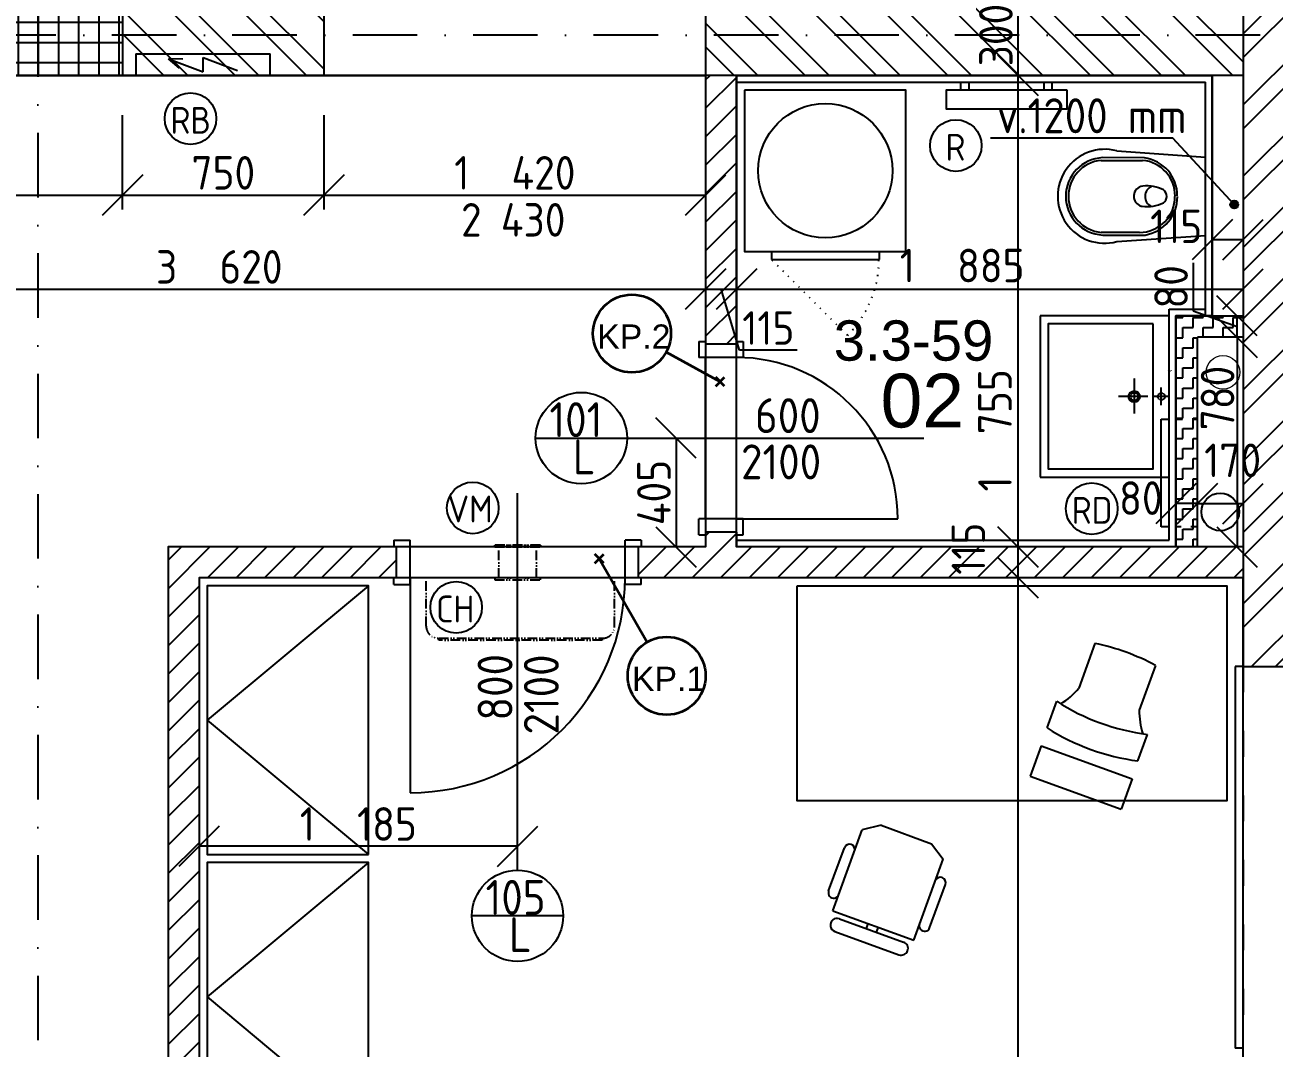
# Model space of a CAD drawing. Extents: x 4511820 to 5180432, y -1526536 to -944957.
# Drawn here: x 5104700 to 5109347, y -1127384 to -1123577 of the extents above; entities that cross this region are included whole.
import ezdxf

# ---------------------------------------------------------------- set-up
doc = ezdxf.new("R2010")
doc.units = 0
doc.header["$MEASUREMENT"] = 0
for name, pattern in [('ACAD_ISO03W100', [30, 12, -18]), ('ACAD_ISO07W100', [3.5, 0.5, -3]), ('ACAD_ISO12W100', [22, 12, -3, 0.5, -3, 0.5, -3]), ('BODKOCIARKOVANA_3', [5.6, 3, -1.3, 0, -1.3]), ('DASHED', [0.75, 0.5, -0.25])]:
    doc.linetypes.add(name, pattern=pattern)
doc.layers.get('0').update_dxf_attribs({"linetype": 'CONTINUOUS'})
doc.layers.get('Defpoints').update_dxf_attribs({"color": 61, "linetype": 'CONTINUOUS'})
for name, color, linetype in [('DVERE', 45, 'CONTINUOUS'), ('KÓTY', 4, 'CONTINUOUS'), ('MÚRY', 1, 'CONTINUOUS'), ('osi', 253, 'CONTINUOUS'), ('Plochy', 41, 'CONTINUOUS'), ('POPIS', 7, 'CONTINUOUS'), ('TENKÁ', 7, 'CONTINUOUS'), ('tzb', 153, 'CONTINUOUS'), ('Z-Kúrenie', 101, 'CONTINUOUS'), ('ZARIADENIE', 47, 'CONTINUOUS'), ('ZARIADENIE1', 145, 'CONTINUOUS'), ('ZARIADOVACIE', 144, 'CONTINUOUS'), ('ZZ-chladenie', 133, 'CONTINUOUS'), ('ZZ-elektro', 221, 'CONTINUOUS'), ('zz-vetr', 52, 'CONTINUOUS'), ('ŠRAFY', 82, 'CONTINUOUS')]:
    doc.layers.add(name, color=color, linetype=linetype)
doc.layers.add('preklady', color=74, linetype='CONTINUOUS', lineweight=35)
doc.layers.add('zz-kanal-splaskova', color=37, linetype='CONTINUOUS', lineweight=18)
doc.styles.add('ARIAL', font='arial.ttf')
doc.styles.add('STYLE1', font='isocp.shx')
doc.dimstyles.new('STANDARD-50', dxfattribs={"dimtxt": 125, "dimasz": 150, "dimexe": 10, "dimexo": 200, "dimgap": 20, "dimtad": 1, "dimdsep": 46, "dimlunit": 6, "dimtxsty": 'STYLE1', "dimblk1": 'OBLIQUE', "dimblk2": 'OBLIQUE', "dimsah": 1, "dimcen": 2.5, "dimse1": 1, "dimse2": 1, "dimadec": 0, "dimazin": 0, "dimtfac": 1, "dimtmove": 1, "dimatfit": 3, "dimldrblk": 'OBLIQUE', "dimfxl": 1, "dimtolj": 1, "dimtzin": 0, "dimarcsym": 0})
pattern_1 = [(45, (515270.5, 303822), (-53.0330086, 53.0330086), [])]
pattern_2 = [(135, (515810.9, 44482.1), (-132.5825215, -132.5825215), []), (135, (515810.9, 44570.48), (-132.5825215, -132.5825215), [])]

# ---------------------------------------------------------------- blocks, each defined once
blk = doc.blocks.new('pračka')
at = {"layer": 'ZARIADENIE1', "color": 8, "linetype": 'ACAD_ISO07W100', "ltscale": 8}
blk.add_line((4536136.9, -1117296.3), (4536419.7, -1117579.2), dxfattribs=at)
at = {"layer": 'ZARIADENIE1', "color": 8}
for p, q in [((4536419.7, -1117579.2), (4536019.7, -1117579.2)), ((4536019.7, -1117609.2), (4536019.7, -1117579.2)), ((4536419.7, -1117609.2), (4536419.7, -1117579.2))]:
    blk.add_line(p, q, dxfattribs=at)
blk.add_lwpolyline([(4536519.7, -1118209.2), (4536519.7, -1117609.2), (4535919.7, -1117609.2), (4535919.7, -1118209.2)], close=True, dxfattribs=at)
blk.add_circle((4536219.7, -1117909.2), 250, dxfattribs=at)
at = {"layer": 'ZARIADENIE1', "color": 8, "linetype": 'ACAD_ISO07W100', "ltscale": 8}
blk.add_arc((4536419.7, -1117579.2), 400, 135, 180, dxfattribs=at)
blk = doc.blocks.new('_OBLIQUE')
at = {"color": 0, "linetype": 'ByBlock'}
blk.add_line((-0.5, -0.5), (0.5, 0.5), dxfattribs=at)
blk = doc.blocks.new('*D12681')
at = {"layer": 'Defpoints', "color": 0}
for p in [(5111986, -1123844.2), (5112270.5, -1123844.2), (5109260.5, -1136554.2)]:
    blk.add_point(p, dxfattribs=at)
at = {"layer": 'KÓTY', "color": 0, "lineweight": -2}
blk.add_line((5111986, -1136554.2), (5111986, -1123844.2), dxfattribs=at)
at = {"layer": 'KÓTY', "color": 0, "linetype": 'ByBlock', "lineweight": -2, "xscale": 150, "yscale": 150, "zscale": 150}
for p, rotation in [((5111986, -1123844.2), 90), ((5111986, -1136554.2), 270)]:
    blk.add_blockref('_OBLIQUE', p, dxfattribs=dict(at, rotation=rotation))
at = {"layer": 'KÓTY', "color": 0, "insert": (5111903.5, -1130199.2), "char_height": 125, "attachment_point": 5, "rotation": 90, "style": 'STYLE1'}
blk.add_mtext('\\A1;12ﾠ710', dxfattribs=at)
blk = doc.blocks.new('SKRINA')
at = {"layer": 'ZARIADENIE'}
for p, q in [((4449069, -1324645.2), (4448469, -1324145.2)), ((4448469, -1325145.2), (4449069, -1324645.2))]:
    blk.add_line(p, q, dxfattribs=at)
blk.add_lwpolyline([(4448469, -1324145.2), (4448469, -1325145.2), (4449069, -1325145.2), (4449069, -1324145.2)], close=True, dxfattribs=at)
blk = doc.blocks.new('*D17543')
at = {"layer": 'Defpoints', "color": 0}
for p in [(5108395, -1125634.2), (5108395, -1125634.2), (5108395, -1129884.2)]:
    blk.add_point(p, dxfattribs=at)
at = {"layer": 'KÓTY', "color": 0, "lineweight": -2}
blk.add_line((5108395, -1129884.2), (5108395, -1125634.2), dxfattribs=at)
at = {"layer": 'KÓTY', "color": 0, "linetype": 'ByBlock', "lineweight": -2, "xscale": 150, "yscale": 150, "zscale": 150}
for p, rotation in [((5108395, -1125634.2), 90), ((5108395, -1129884.2), 270)]:
    blk.add_blockref('_OBLIQUE', p, dxfattribs=dict(at, rotation=rotation))
at = {"layer": 'KÓTY', "color": 0, "insert": (5108312.5, -1127759.2), "char_height": 125, "attachment_point": 5, "rotation": 90, "style": 'STYLE1'}
blk.add_mtext('\\A1;4ﾠ250', dxfattribs=at)
blk = doc.blocks.new('*D17544')
at = {"layer": 'Defpoints', "color": 0}
for p in [(5108395, -1125519.2), (5108395, -1125519.2), (5108395, -1125634.2)]:
    blk.add_point(p, dxfattribs=at)
at = {"layer": 'KÓTY', "color": 0, "lineweight": -2}
blk.add_line((5108395, -1125634.2), (5108395, -1125519.2), dxfattribs=at)
at = {"layer": 'KÓTY', "color": 0, "linetype": 'ByBlock', "lineweight": -2, "xscale": 150, "yscale": 150, "zscale": 150}
for p, rotation in [((5108395, -1125519.2), 90), ((5108395, -1125634.2), 270)]:
    blk.add_blockref('_OBLIQUE', p, dxfattribs=dict(at, rotation=rotation))
at = {"layer": 'KÓTY', "color": 0, "insert": (5108210, -1125525.9), "char_height": 125, "attachment_point": 5, "rotation": 90, "style": 'STYLE1'}
blk.add_mtext('\\A1;115', dxfattribs=at)
blk = doc.blocks.new('*D17545')
at = {"layer": 'Defpoints', "color": 0}
for p in [(5108395, -1123764.2), (5108395, -1123764.2), (5108395, -1125519.2)]:
    blk.add_point(p, dxfattribs=at)
at = {"layer": 'KÓTY', "color": 0, "lineweight": -2}
blk.add_line((5108395, -1125519.2), (5108395, -1123764.2), dxfattribs=at)
at = {"layer": 'KÓTY', "color": 0, "linetype": 'ByBlock', "lineweight": -2, "xscale": 150, "yscale": 150, "zscale": 150}
for p, rotation in [((5108395, -1123764.2), 90), ((5108395, -1125519.2), 270)]:
    blk.add_blockref('_OBLIQUE', p, dxfattribs=dict(at, rotation=rotation))
at = {"layer": 'KÓTY', "color": 0, "insert": (5108309, -1125085.5), "char_height": 125, "attachment_point": 5, "rotation": 90, "style": 'STYLE1'}
blk.add_mtext('\\A1;1ﾠ755', dxfattribs=at)
blk = doc.blocks.new('*D17546')
at = {"layer": 'Defpoints', "color": 0}
for p in [(5108395, -1123464.2), (5108395, -1123464.2), (5108395, -1123764.2)]:
    blk.add_point(p, dxfattribs=at)
at = {"layer": 'KÓTY', "color": 0, "lineweight": -2}
blk.add_line((5108395, -1123764.2), (5108395, -1123464.2), dxfattribs=at)
at = {"layer": 'KÓTY', "color": 0, "linetype": 'ByBlock', "lineweight": -2, "xscale": 150, "yscale": 150, "zscale": 150}
for p, rotation in [((5108395, -1123464.2), 90), ((5108395, -1123764.2), 270)]:
    blk.add_blockref('_OBLIQUE', p, dxfattribs=dict(at, rotation=rotation))
at = {"layer": 'KÓTY', "color": 0, "insert": (5108312.5, -1123614.2), "char_height": 125, "attachment_point": 5, "rotation": 90, "style": 'STYLE1'}
blk.add_mtext('\\A1;300', dxfattribs=at)
blk = doc.blocks.new('*D17594')
at = {"layer": 'Defpoints', "color": 0}
for p in [(5105347.5, -1126633), (5105347.5, -1126722.2), (5106532.5, -1126722.2)]:
    blk.add_point(p, dxfattribs=at)
at = {"layer": 'KÓTY', "color": 0, "lineweight": -2}
blk.add_line((5106532.5, -1126633), (5105347.5, -1126633), dxfattribs=at)
at = {"layer": 'KÓTY', "color": 0, "linetype": 'ByBlock', "lineweight": -2, "xscale": 150, "yscale": 150, "zscale": 150, "rotation": 180}
blk.add_blockref('_OBLIQUE', (5105347.5, -1126633), dxfattribs=at)
at = {"layer": 'KÓTY', "color": 0, "linetype": 'ByBlock', "lineweight": -2, "xscale": 150, "yscale": 150, "zscale": 150}
blk.add_blockref('_OBLIQUE', (5106532.5, -1126633), dxfattribs=at)
at = {"layer": 'KÓTY', "color": 0, "insert": (5105940, -1126550.5), "char_height": 125, "attachment_point": 5, "style": 'STYLE1'}
blk.add_mtext('\\A1;1ﾠ185', dxfattribs=at)
blk = doc.blocks.new('*D17617')
at = {"layer": 'Defpoints', "color": 0}
for p in [(5103612.5, -1123764.2), (5105062.5, -1123764.2), (5105062.5, -1124209.5)]:
    blk.add_point(p, dxfattribs=at)
at = {"layer": 'KÓTY', "color": 0, "lineweight": -2}
blk.add_line((5103612.5, -1124209.5), (5105062.5, -1124209.5), dxfattribs=at)
at = {"layer": 'KÓTY', "color": 0, "linetype": 'ByBlock', "lineweight": -2, "xscale": 150, "yscale": 150, "zscale": 150, "rotation": 180}
blk.add_blockref('_OBLIQUE', (5103612.5, -1124209.5), dxfattribs=at)
at = {"layer": 'KÓTY', "color": 0, "linetype": 'ByBlock', "lineweight": -2, "xscale": 150, "yscale": 150, "zscale": 150}
blk.add_blockref('_OBLIQUE', (5105062.5, -1124209.5), dxfattribs=at)
at = {"layer": 'KÓTY', "color": 0, "insert": (5104337.5, -1124127), "char_height": 125, "attachment_point": 5, "style": 'STYLE1'}
blk.add_mtext('\\A1;1ﾠ450', dxfattribs=at)
blk = doc.blocks.new('*D17618')
at = {"layer": 'Defpoints', "color": 0}
for p in [(5105062.5, -1123764.2), (5105812.5, -1123764.2), (5105812.5, -1124209.5)]:
    blk.add_point(p, dxfattribs=at)
at = {"layer": 'KÓTY', "color": 0, "lineweight": -2}
blk.add_line((5105062.5, -1124209.5), (5105812.5, -1124209.5), dxfattribs=at)
at = {"layer": 'KÓTY', "color": 0, "linetype": 'ByBlock', "lineweight": -2, "xscale": 150, "yscale": 150, "zscale": 150, "rotation": 180}
blk.add_blockref('_OBLIQUE', (5105062.5, -1124209.5), dxfattribs=at)
at = {"layer": 'KÓTY', "color": 0, "linetype": 'ByBlock', "lineweight": -2, "xscale": 150, "yscale": 150, "zscale": 150}
blk.add_blockref('_OBLIQUE', (5105812.5, -1124209.5), dxfattribs=at)
at = {"layer": 'KÓTY', "color": 0, "insert": (5105437.5, -1124127), "char_height": 125, "attachment_point": 5, "style": 'STYLE1'}
blk.add_mtext('\\A1;750', dxfattribs=at)
blk = doc.blocks.new('*D17619')
at = {"layer": 'Defpoints', "color": 0}
for p in [(5105812.5, -1123764.2), (5107232.5, -1123764.2), (5107232.5, -1124209.5)]:
    blk.add_point(p, dxfattribs=at)
at = {"layer": 'KÓTY', "color": 0, "lineweight": -2}
blk.add_line((5105812.5, -1124209.5), (5107232.5, -1124209.5), dxfattribs=at)
at = {"layer": 'KÓTY', "color": 0, "linetype": 'ByBlock', "lineweight": -2, "xscale": 150, "yscale": 150, "zscale": 150, "rotation": 180}
blk.add_blockref('_OBLIQUE', (5105812.5, -1124209.5), dxfattribs=at)
at = {"layer": 'KÓTY', "color": 0, "linetype": 'ByBlock', "lineweight": -2, "xscale": 150, "yscale": 150, "zscale": 150}
blk.add_blockref('_OBLIQUE', (5107232.5, -1124209.5), dxfattribs=at)
at = {"layer": 'KÓTY', "color": 0, "insert": (5106522.5, -1124127), "char_height": 125, "attachment_point": 5, "style": 'STYLE1'}
blk.add_mtext('\\A1;1ﾠ420', dxfattribs=at)
blk = doc.blocks.new('*D17620')
at = {"layer": 'Defpoints', "color": 0}
for p in [(5107232.5, -1124114.2), (5107347.5, -1124114.2), (5107347.5, -1124559.5)]:
    blk.add_point(p, dxfattribs=at)
at = {"layer": 'KÓTY', "color": 0, "lineweight": -2}
for p, q in [((5107232.5, -1124559.5), (5107347.5, -1124559.5)), ((5107358.3, -1124787), (5107290, -1124559.5)), ((5107573.3, -1124787), (5107358.3, -1124787))]:
    blk.add_line(p, q, dxfattribs=at)
at = {"layer": 'KÓTY', "color": 0, "linetype": 'ByBlock', "lineweight": -2, "xscale": 150, "yscale": 150, "zscale": 150, "rotation": 180}
blk.add_blockref('_OBLIQUE', (5107232.5, -1124559.5), dxfattribs=at)
at = {"layer": 'KÓTY', "color": 0, "linetype": 'ByBlock', "lineweight": -2, "xscale": 150, "yscale": 150, "zscale": 150}
blk.add_blockref('_OBLIQUE', (5107347.5, -1124559.5), dxfattribs=at)
at = {"layer": 'KÓTY', "color": 0, "insert": (5107465.8, -1124704.5), "char_height": 125, "attachment_point": 5, "style": 'STYLE1'}
blk.add_mtext('\\A1;115', dxfattribs=at)
blk = doc.blocks.new('*D17621')
at = {"layer": 'Defpoints', "color": 0}
for p in [(5107347.5, -1124114.2), (5109232.5, -1124114.2), (5109232.5, -1124559.5)]:
    blk.add_point(p, dxfattribs=at)
at = {"layer": 'KÓTY', "color": 0, "lineweight": -2}
blk.add_line((5107347.5, -1124559.5), (5109232.5, -1124559.5), dxfattribs=at)
at = {"layer": 'KÓTY', "color": 0, "linetype": 'ByBlock', "lineweight": -2, "xscale": 150, "yscale": 150, "zscale": 150, "rotation": 180}
blk.add_blockref('_OBLIQUE', (5107347.5, -1124559.5), dxfattribs=at)
at = {"layer": 'KÓTY', "color": 0, "linetype": 'ByBlock', "lineweight": -2, "xscale": 150, "yscale": 150, "zscale": 150}
blk.add_blockref('_OBLIQUE', (5109232.5, -1124559.5), dxfattribs=at)
at = {"layer": 'KÓTY', "color": 0, "insert": (5108187, -1124472), "char_height": 125, "attachment_point": 5, "style": 'STYLE1'}
blk.add_mtext('\\A1;1ﾠ885', dxfattribs=at)
blk = doc.blocks.new('*D17622')
at = {"layer": 'Defpoints', "color": 0}
for p in [(5109117.5, -1124178.2), (5109232.5, -1124178.2), (5109117.5, -1124376)]:
    blk.add_point(p, dxfattribs=at)
at = {"layer": 'KÓTY', "color": 0, "lineweight": -2}
blk.add_line((5109232.5, -1124376), (5109117.5, -1124376), dxfattribs=at)
at = {"layer": 'KÓTY', "color": 0, "linetype": 'ByBlock', "lineweight": -2, "xscale": 150, "yscale": 150, "zscale": 150, "rotation": 180}
blk.add_blockref('_OBLIQUE', (5109117.5, -1124376), dxfattribs=at)
at = {"layer": 'KÓTY', "color": 0, "linetype": 'ByBlock', "lineweight": -2, "xscale": 150, "yscale": 150, "zscale": 150}
blk.add_blockref('_OBLIQUE', (5109232.5, -1124376), dxfattribs=at)
at = {"layer": 'KÓTY', "color": 0, "insert": (5108983.5, -1124326), "char_height": 125, "attachment_point": 5, "style": 'STYLE1'}
blk.add_mtext('\\A1;115', dxfattribs=at)
blk = doc.blocks.new('*D17623')
at = {"layer": 'Defpoints', "color": 0}
for p in [(5103612.5, -1123764.2), (5107232.5, -1123764.2), (5107232.5, -1124559.5)]:
    blk.add_point(p, dxfattribs=at)
at = {"layer": 'KÓTY', "color": 0, "lineweight": -2}
blk.add_line((5103612.5, -1124559.5), (5107232.5, -1124559.5), dxfattribs=at)
at = {"layer": 'KÓTY', "color": 0, "linetype": 'ByBlock', "lineweight": -2, "xscale": 150, "yscale": 150, "zscale": 150, "rotation": 180}
blk.add_blockref('_OBLIQUE', (5103612.5, -1124559.5), dxfattribs=at)
at = {"layer": 'KÓTY', "color": 0, "linetype": 'ByBlock', "lineweight": -2, "xscale": 150, "yscale": 150, "zscale": 150}
blk.add_blockref('_OBLIQUE', (5107232.5, -1124559.5), dxfattribs=at)
at = {"layer": 'KÓTY', "color": 0, "insert": (5105422.5, -1124477), "char_height": 125, "attachment_point": 5, "style": 'STYLE1'}
blk.add_mtext('\\A1;3ﾠ620', dxfattribs=at)
blk = doc.blocks.new('*D17628')
at = {"layer": 'Defpoints', "color": 0}
for p in [(5107232.5, -1125114.2), (5107107.5, -1125519.2), (5107122.5, -1125519.2)]:
    blk.add_point(p, dxfattribs=at)
at = {"layer": 'KÓTY', "color": 0, "lineweight": -2}
blk.add_line((5107122.5, -1125114.2), (5107122.5, -1125519.2), dxfattribs=at)
at = {"layer": 'KÓTY', "color": 0, "linetype": 'ByBlock', "lineweight": -2, "xscale": 150, "yscale": 150, "zscale": 150}
for p, rotation in [((5107122.5, -1125114.2), 90), ((5107122.5, -1125519.2), 270)]:
    blk.add_blockref('_OBLIQUE', p, dxfattribs=dict(at, rotation=rotation))
at = {"layer": 'KÓTY', "color": 0, "insert": (5107040, -1125316.7), "char_height": 125, "attachment_point": 5, "rotation": 90, "style": 'STYLE1'}
blk.add_mtext('\\A1;405', dxfattribs=at)
blk = doc.blocks.new('*D17631')
at = {"layer": 'Defpoints', "color": 0}
for p in [(5109062.5, -1124739.2), (5109232.5, -1124739.2), (5109232.5, -1125358)]:
    blk.add_point(p, dxfattribs=at)
at = {"layer": 'KÓTY', "color": 0, "lineweight": -2}
blk.add_line((5109062.5, -1125358), (5109232.5, -1125358), dxfattribs=at)
at = {"layer": 'KÓTY', "color": 0, "linetype": 'ByBlock', "lineweight": -2, "xscale": 150, "yscale": 150, "zscale": 150, "rotation": 180}
blk.add_blockref('_OBLIQUE', (5109062.5, -1125358), dxfattribs=at)
at = {"layer": 'KÓTY', "color": 0, "linetype": 'ByBlock', "lineweight": -2, "xscale": 150, "yscale": 150, "zscale": 150}
blk.add_blockref('_OBLIQUE', (5109232.5, -1125358), dxfattribs=at)
at = {"layer": 'KÓTY', "color": 0, "insert": (5109193.5, -1125197), "char_height": 125, "attachment_point": 5, "style": 'STYLE1'}
blk.add_mtext('\\A1;170', dxfattribs=at)
blk = doc.blocks.new('*D17632')
at = {"layer": 'Defpoints', "color": 0}
for p in [(5108982.5, -1125358), (5108982.5, -1125358), (5109062.5, -1125358)]:
    blk.add_point(p, dxfattribs=at)
at = {"layer": 'KÓTY', "color": 0, "lineweight": -2}
blk.add_line((5109062.5, -1125358), (5108982.5, -1125358), dxfattribs=at)
at = {"layer": 'KÓTY', "color": 0, "linetype": 'ByBlock', "lineweight": -2, "xscale": 150, "yscale": 150, "zscale": 150, "rotation": 180}
blk.add_blockref('_OBLIQUE', (5108982.5, -1125358), dxfattribs=at)
at = {"layer": 'KÓTY', "color": 0, "linetype": 'ByBlock', "lineweight": -2, "xscale": 150, "yscale": 150, "zscale": 150}
blk.add_blockref('_OBLIQUE', (5109062.5, -1125358), dxfattribs=at)
at = {"layer": 'KÓTY', "color": 0, "insert": (5108852, -1125337.5), "char_height": 125, "attachment_point": 5, "style": 'STYLE1'}
blk.add_mtext('\\A1;80', dxfattribs=at)
blk = doc.blocks.new('*D17633')
at = {"layer": 'Defpoints', "color": 0}
for p in [(5109062.5, -1124739.2), (5109062.5, -1125519.2), (5109210, -1125519.2)]:
    blk.add_point(p, dxfattribs=at)
at = {"layer": 'KÓTY', "color": 0, "lineweight": -2}
blk.add_line((5109210, -1124739.2), (5109210, -1125519.2), dxfattribs=at)
at = {"layer": 'KÓTY', "color": 0, "linetype": 'ByBlock', "lineweight": -2, "xscale": 150, "yscale": 150, "zscale": 150}
for p, rotation in [((5109210, -1124739.2), 90), ((5109210, -1125519.2), 270)]:
    blk.add_blockref('_OBLIQUE', p, dxfattribs=dict(at, rotation=rotation))
at = {"layer": 'KÓTY', "color": 0, "insert": (5109137.5, -1124965), "char_height": 125, "attachment_point": 5, "rotation": 90, "style": 'STYLE1'}
blk.add_mtext('\\A1;780', dxfattribs=at)
blk = doc.blocks.new('*D17634')
at = {"layer": 'Defpoints', "color": 0}
for p in [(5109210, -1124659.2), (5109210, -1124659.2), (5109210, -1124739.2)]:
    blk.add_point(p, dxfattribs=at)
at = {"layer": 'KÓTY', "color": 0, "lineweight": -2}
for p, q in [((5109047, -1124462.4), (5109047, -1124640)), ((5109047, -1124640), (5109210, -1124699.2)), ((5109210, -1124739.2), (5109210, -1124659.2))]:
    blk.add_line(p, q, dxfattribs=at)
at = {"layer": 'KÓTY', "color": 0, "linetype": 'ByBlock', "lineweight": -2, "xscale": 150, "yscale": 150, "zscale": 150}
for p, rotation in [((5109210, -1124659.2), 90), ((5109210, -1124739.2), 270)]:
    blk.add_blockref('_OBLIQUE', p, dxfattribs=dict(at, rotation=rotation))
at = {"layer": 'KÓTY', "color": 0, "insert": (5108964.5, -1124551.2), "char_height": 125, "attachment_point": 5, "rotation": 90, "style": 'STYLE1'}
blk.add_mtext('\\A1;80', dxfattribs=at)
blk = doc.blocks.new('chlad2')
at = {"layer": 'ZZ-chladenie', "linetype": 'ACAD_ISO12W100', "ltscale": 3}
for p, q in [((5102412.5, -1105747.3), (5102592.5, -1105747.3)), ((5102412.5, -1106448.4), (5102592.5, -1106448.4))]:
    blk.add_line(p, q, dxfattribs=at)
blk.add_lwpolyline([(5102367.5, -1106402), (5102360.8, -1106402), (5102360.8, -1105794.8), (5102367.5, -1105794.8)], close=True, dxfattribs=at)
for centre, start, end in [((5102412.5, -1105792.3), 90, 180), ((5102412.5, -1106403.4), 180, 270)]:
    blk.add_arc(centre, 45, start, end, dxfattribs=at)

msp = doc.modelspace()

# ---------------------------------------------------------------- hatches: boundary and pattern name
at = {"layer": 'KÓTY'}
h = msp.add_hatch(color=256, dxfattribs=at)
h.dxf.hatch_style = 1
h.paths.add_polyline_path([(5109214.5, -1124245.191, 0.65381715), (5109189.326, -1124234.169, 1.52947961)])
at = {"layer": 'ŠRAFY', "ltscale": 0.25}
h = msp.add_hatch(dxfattribs=at)
h.set_pattern_fill('ANSI37', color=256, scale=600, angle=45)
h.set_pattern_definition([(90, (-3375574.78, 712808.59), (-75, 1e-14), []), (180, (-3375574.78, 712808.59), (-1e-14, -75), [])])
h.paths.add_polyline_path([(5103372.5, -1123464.191), (5103272.5, -1123464.191), (5103022.5, -1123464.191), (5102712.5, -1123464.191), (5102687.5, -1123464.191), (5102687.5, -1123764.191), (5102847.5, -1123764.191), (5102877.5, -1123764.191), (5103447.5, -1123764.191), (5103562.5, -1123764.191), (5103612.5, -1123764.191), (5105062.5, -1123764.191), (5105062.5, -1123464.191), (5105062.5, -1122464.191), (5105062.5, -1121464.191), (5105632.5, -1121464.191), (5105662.5, -1121464.191), (5107582.5, -1121464.191), (5107582.5, -1121164.191), (5107467.5, -1121164.191), (5106582.5, -1121164.191), (5106467.5, -1121164.191), (5104877.5, -1121164.191), (5104762.5, -1121164.191), (5104762.5, -1121579.191), (5104762.5, -1122179.191), (5104762.5, -1123464.191), (5103622.5, -1123464.191)])
at = {"layer": 'ŠRAFY'}
h = msp.add_hatch(dxfattribs=at)
h.set_pattern_fill('ANSI32', color=256, scale=500)
h.set_pattern_definition([(45, (584112, 91563.12), (-132.5825215, 132.5825215), []), (45, (584200.39, 91563.12), (-132.5825215, 132.5825215), [])])
h.paths.add_polyline_path([(5109612.5, -1125964.191), (5109612.5, -1122404.191), (5109232.5, -1122404.191), (5109232.5, -1123464.191), (5109232.5, -1123764.191), (5109232.5, -1124659.191), (5109232.5, -1124739.191), (5109232.5, -1125519.191), (5109232.5, -1125634.191), (5109232.5, -1125964.191)])
h = msp.add_hatch(dxfattribs=at)
h.set_pattern_fill('ANSI32', color=256, scale=500, angle=90)
h.set_pattern_definition(pattern_2)
h.paths.add_polyline_path([(5105062.5, -1123764.191), (5105812.5, -1123764.191), (5105812.5, -1123464.191), (5105662.5, -1123464.191), (5105632.5, -1123464.191), (5105062.5, -1123464.191)])
h = msp.add_hatch(dxfattribs=at)
h.set_pattern_fill('ANSI32', color=256, scale=500, angle=90)
h.set_pattern_definition(pattern_2)
h.paths.add_polyline_path([(5107232.5, -1123764.191), (5107347.5, -1123764.191), (5109232.5, -1123764.191), (5109232.5, -1123464.191), (5107232.5, -1123464.191)])
at = {"layer": 'ŠRAFY', "ltscale": 0.25}
h = msp.add_hatch(dxfattribs=at)
h.set_pattern_fill('ANSI31', color=256, scale=600, style=0)
h.set_pattern_definition(pattern_1)
h.paths.add_polyline_path([(5107232.5, -1124764.191), (5107347.5, -1124764.191), (5107347.5, -1123764.191), (5107232.5, -1123764.191)])
h = msp.add_hatch(dxfattribs=at)
h.set_pattern_fill('ZIGZAG', color=256, scale=300, style=0)
h.set_pattern_definition([(0, (-68841.5, 303822), (37.5, 37.5), [37.5, -37.5]), (90, (-68804, 303822), (-37.5, 37.5), [37.5, -37.5])])
h.paths.add_polyline_path([(5109232.5, -1124659.191), (5109117.5, -1124659.191), (5109092.5, -1124659.191), (5108982.5, -1124659.191), (5108982.5, -1125519.191), (5109062.5, -1125519.191), (5109062.5, -1124739.191), (5109232.5, -1124739.191)])
h = msp.add_hatch(dxfattribs=at)
h.set_pattern_fill('ANSI31', color=256, scale=600, style=0)
h.set_pattern_definition(pattern_1)
h.paths.add_polyline_path([(5106982.5, -1125519.191), (5106982.5, -1125634.191), (5106992.5, -1125634.191), (5109232.5, -1125634.191), (5109232.5, -1125519.191), (5109062.5, -1125519.191), (5108982.5, -1125519.191), (5107347.5, -1125519.191), (5107347.5, -1125494.191), (5107347.5, -1125474.191), (5107347.5, -1125464.191), (5107232.5, -1125464.191), (5107232.5, -1125474.191), (5107232.5, -1125519.191), (5106992.5, -1125519.191)])
h = msp.add_hatch(dxfattribs=at)
h.set_pattern_fill('ANSI31', color=256, scale=600, style=0)
h.set_pattern_definition(pattern_1)
h.paths.add_polyline_path([(5105232.5, -1125519.191), (5105232.5, -1129884.191), (5105347.5, -1129884.191), (5105347.5, -1125634.191), (5106072.5, -1125634.191), (5106082.5, -1125634.191), (5106082.5, -1125519.191), (5106072.5, -1125519.191)])

# ---------------------------------------------------------------- linework, layer by layer
at = {"layer": 'DVERE', "ltscale": 0.25}
for p, q in [((5107207.5, -1124754.191), (5107207.5, -1124814.191)), ((5107207.5, -1124754.191), (5107232.5, -1124754.191)), ((5107347.5, -1124754.191), (5107372.5, -1124754.191)), ((5107372.5, -1124754.191), (5107372.5, -1124814.191)), ((5107372.5, -1124814.191), (5107207.5, -1124814.191)), ((5107232.5, -1125414.191), (5107232.5, -1124814.191)), ((5107347.5, -1125414.191), (5107347.5, -1124814.191)), ((5106599.844, -1125114.191), (5106939.844, -1125114.191)), ((5106939.844, -1125114.191), (5108044.5, -1125114.191)), ((5106532.5, -1126722.191), (5106532.5, -1125319.535)), ((5107207.5, -1125474.191), (5107207.5, -1125414.191)), ((5107372.5, -1125414.191), (5107207.5, -1125414.191)), ((5107347.5, -1125414.191), (5107947.5, -1125414.191)), ((5107372.5, -1125474.191), (5107372.5, -1125414.191)), ((5106072.5, -1125494.191), (5106132.5, -1125494.191)), ((5106072.5, -1125494.191), (5106072.5, -1125519.191)), ((5106132.5, -1125659.191), (5106132.5, -1125494.191)), ((5106992.5, -1125494.191), (5106932.5, -1125494.191)), ((5106932.5, -1125659.191), (5106932.5, -1125494.191)), ((5106992.5, -1125494.191), (5106992.5, -1125519.191)), ((5107207.5, -1125474.191), (5107232.5, -1125474.191)), ((5107347.5, -1125474.191), (5107372.5, -1125474.191)), ((5106932.5, -1125519.191), (5106132.5, -1125519.191)), ((5106072.5, -1125659.191), (5106072.5, -1125634.191)), ((5106932.5, -1125634.191), (5106132.5, -1125634.191)), ((5106132.5, -1125634.191), (5106132.5, -1126434.191)), ((5106992.5, -1125659.191), (5106992.5, -1125634.191)), ((5106072.5, -1125659.191), (5106132.5, -1125659.191)), ((5106992.5, -1125659.191), (5106932.5, -1125659.191)), ((5106702.5, -1126892.191), (5106362.5, -1126892.191))]:
    msp.add_line(p, q, dxfattribs=at)
for centre in [(5106769.844, -1125114.191), (5106532.5, -1126892.191)]:
    msp.add_circle(centre, 170, dxfattribs=at)
for centre, radius, start, end in [((5107347.5, -1125414.191), 600, 0, 90), ((5106132.5, -1125634.191), 800, 270, 0)]:
    msp.add_arc(centre, radius, start, end, dxfattribs=at)
at = {"layer": 'KÓTY', "ltscale": 25}
for p, q in [((5105062.5, -1124262.903), (5105062.5, -1123912.903)), ((5105812.5, -1124262.903), (5105812.5, -1123912.903))]:
    msp.add_line(p, q, dxfattribs=at)
at = {"layer": 'KÓTY'}
for p, q in [((5108971.5, -1123998.191), (5108292, -1123998.191)), ((5109199.5, -1124245.191), (5108971.5, -1123998.191))]:
    msp.add_line(p, q, dxfattribs=at)
msp.add_circle((5109199.5, -1124245.191), 15, dxfattribs=at)
at = {"layer": 'MÚRY'}
for p, q in [((5105812.5, -1123764.191), (5105812.5, -1123464.191)), ((5107232.5, -1123464.191), (5107232.5, -1124764.191)), ((5105812.5, -1123764.191), (5103612.5, -1123764.191)), ((5107347.5, -1123764.191), (5107347.5, -1124764.191)), ((5109232.5, -1123764.191), (5107347.5, -1123764.191)), ((5109232.5, -1123764.191), (5109232.5, -1124659.191)), ((5109232.5, -1123764.191), (5109232.5, -1124659.191)), ((5108982.5, -1125519.191), (5108982.5, -1124659.191)), ((5108982.5, -1124659.191), (5109232.5, -1124659.191)), ((5109062.5, -1125519.191), (5109062.5, -1124739.191)), ((5109232.5, -1124739.191), (5109062.5, -1124739.191)), ((5109232.5, -1124739.191), (5109232.5, -1124939.191)), ((5109232.5, -1124739.191), (5109232.5, -1125519.191)), ((5107232.5, -1125464.191), (5107232.5, -1125519.191)), ((5107347.5, -1125464.191), (5107347.5, -1125519.191)), ((5105232.5, -1125519.191), (5105232.5, -1129884.191)), ((5106082.5, -1125519.191), (5105232.5, -1125519.191)), ((5107232.5, -1125519.191), (5106982.5, -1125519.191)), ((5108982.5, -1125519.191), (5107347.5, -1125519.191)), ((5109232.5, -1125519.191), (5109062.5, -1125519.191)), ((5105347.5, -1125634.191), (5105347.5, -1129884.191)), ((5106082.5, -1125634.191), (5105347.5, -1125634.191)), ((5109232.5, -1125634.191), (5106982.5, -1125634.191)), ((5109232.5, -1125634.191), (5109232.5, -1125964.191)), ((5109232.5, -1125964.191), (5109772.5, -1125964.191))]:
    msp.add_line(p, q, dxfattribs=at)
at = {"layer": 'MÚRY', "ltscale": 0.25}
for p, q in [((5107347.5, -1124764.191), (5107232.5, -1124764.191)), ((5107347.5, -1125464.191), (5107232.5, -1125464.191)), ((5106082.5, -1125634.191), (5106082.5, -1125519.191)), ((5106982.5, -1125634.191), (5106982.5, -1125519.191))]:
    msp.add_line(p, q, dxfattribs=at)
at = {"layer": 'osi', "linetype": 'BODKOCIARKOVANA_3', "ltscale": 80}
for p, q in [((5104747.5, -1109191.097), (5104747.5, -1141119)), ((5157242.5, -1123614.191), (5093572.5, -1123614.191))]:
    msp.add_line(p, q, dxfattribs=at)
at = {"layer": 'Plochy'}
for points in [[(5105062.5, -1123464.191), (5105062.5, -1121464.191), (5107632.5, -1121464.191), (5107632.5, -1119664.191), (5109232.5, -1119664.191), (5109232.5, -1123464.191), (5107232.5, -1123464.191), (5107232.5, -1123764.191), (5105812.5, -1123764.191), (5105812.5, -1123464.191)], [(5103612.5, -1123764.191), (5107232.5, -1123764.191), (5107232.5, -1125519.191), (5105232.5, -1125519.191), (5105232.5, -1130184.191), (5103612.5, -1130184.191)], [(5107347.5, -1123764.191), (5109117.5, -1123764.191), (5109117.5, -1124659.191), (5108982.5, -1124659.191), (5108982.5, -1125519.191), (5107347.5, -1125519.191)], [(5109232.5, -1125634.191), (5105347.5, -1125634.191), (5105347.5, -1129884.191), (5109232.5, -1129884.191)]]:
    msp.add_lwpolyline(points, close=True, dxfattribs=at)
at = {"layer": 'preklady'}
for p, q in [((5107286.569, -1124904.431), (5107085.462, -1124794.558)), ((5107269.952, -1124921.048), (5107303.186, -1124887.814)), ((5107303.187, -1124921.049), (5107269.952, -1124887.815)), ((5106819.952, -1125579.548), (5106853.186, -1125546.314)), ((5106853.187, -1125579.549), (5106819.952, -1125546.315)), ((5106836.569, -1125562.932), (5107015.18, -1125873.322))]:
    msp.add_line(p, q, dxfattribs=at)
at = {"layer": 'preklady', "ltscale": 0.25}
for centre in [(5106958.215, -1124725.038), (5107087.5, -1125999)]:
    msp.add_circle(centre, 145, dxfattribs=at)
at = {"layer": 'TENKÁ'}
for p, q in [((5105062.5, -1123464.191), (5105062.5, -1123764.191)), ((5109232.5, -1123464.191), (5109232.5, -1123764.191)), ((5107347.5, -1123764.191), (5107232.5, -1123764.191)), ((5109117.5, -1124659.191), (5109117.5, -1123764.191)), ((5109092.5, -1124659.191), (5109092.5, -1123789.191)), ((5108957.5, -1125494.191), (5108957.5, -1124634.191)), ((5109232.5, -1124659.191), (5109232.5, -1124739.191)), ((5109062.5, -1125519.191), (5108982.5, -1125519.191)), ((5109232.5, -1125519.191), (5109232.5, -1125634.191))]:
    msp.add_line(p, q, dxfattribs=at)
at = {"layer": 'TENKÁ', "linetype": 'ACAD_ISO12W100', "ltscale": 10}
msp.add_line((5107232.5, -1123764.191), (5105812.5, -1123764.191), dxfattribs=at)
at = {"layer": 'TENKÁ', "ltscale": 0.25}
for p, q in [((5107347.5, -1123789.191), (5109092.5, -1123789.191)), ((5108957.5, -1124634.191), (5109092.5, -1124634.191)), ((5107347.5, -1125494.191), (5108957.5, -1125494.191)), ((5109202.5, -1125964.191), (5109202.5, -1127384.191)), ((5109232.5, -1125964.191), (5109202.5, -1125964.191)), ((5109232.5, -1127384.191), (5109202.5, -1127384.191))]:
    msp.add_line(p, q, dxfattribs=at)
at = {"layer": 'TENKÁ', "linetype": 'ACAD_ISO03W100', "ltscale": 8}
msp.add_line((5109232.5, -1125964.191), (5109232.5, -1127384.191), dxfattribs=at)
at = {"layer": 'tzb'}
for p, q in [((5108927.5, -1125444.191), (5108927.5, -1125044.191)), ((5108927.5, -1125044.191), (5108957.5, -1125044.191)), ((5108957.5, -1125444.191), (5108927.5, -1125444.191))]:
    msp.add_line(p, q, dxfattribs=at)
at = {"layer": 'tzb', "linetype": 'ACAD_ISO03W100', "ltscale": 2}
for p, q in [((5108982.5, -1125044.191), (5109062.5, -1125044.191)), ((5109062.5, -1125444.191), (5108982.5, -1125444.191))]:
    msp.add_line(p, q, dxfattribs=at)
at = {"layer": 'tzb'}
msp.add_circle((5108669.292, -1125376.814), 96, dxfattribs=at)
at = {"layer": 'Z-Kúrenie', "linetype": 'Continuous'}
for p, q in [((5108182.5, -1123819.191), (5108182.5, -1123789.191)), ((5108212.5, -1123819.191), (5108212.5, -1123789.191)), ((5108492.5, -1123819.191), (5108492.5, -1123789.191)), ((5108522.5, -1123819.191), (5108522.5, -1123789.191))]:
    msp.add_line(p, q, dxfattribs=at)
msp.add_lwpolyline([(5108577.5, -1123819.191), (5108127.5, -1123819.191), (5108127.5, -1123889.191), (5108577.5, -1123889.191)], close=True, dxfattribs=at)
msp.add_circle((5108163.536, -1124025.431), 96, dxfattribs=at)
at = {"layer": 'ZARIADENIE', "color": 8, "ltscale": 0.25}
for p, q in [((5108681.08, -1125878.39), (5108620.559, -1126044.668)), ((5108906.606, -1125960.475), (5108846.086, -1126126.752)), ((5108502.952, -1126192.362), (5108538.792, -1126093.893)), ((5108841.242, -1126315.489), (5108877.081, -1126217.021)), ((5108480.884, -1126259.041), (5108439.842, -1126371.804)), ((5108480.884, -1126259.041), (5108819.174, -1126382.168)), ((5108439.842, -1126371.804), (5108778.131, -1126494.931)), ((5108819.174, -1126382.168), (5108778.131, -1126494.931))]:
    msp.add_line(p, q, dxfattribs=at)
at = {"layer": 'ZARIADENIE', "color": 33, "ltscale": 0.25}
for p, q in [((5107885.527, -1126555.302), (5107815.465, -1126572.368)), ((5107885.527, -1126555.302), (5108073.466, -1126623.706)), ((5107706.018, -1126873.07), (5107815.465, -1126572.368)), ((5107690.17, -1126799.661), (5107748.755, -1126638.701)), ((5108073.466, -1126623.706), (5108116.166, -1126681.815)), ((5108006.72, -1126982.516), (5108116.166, -1126681.815)), ((5108066.047, -1126936.469), (5108124.632, -1126775.509)), ((5107706.018, -1126873.07), (5108006.72, -1126982.516)), ((5107729.993, -1126903.079), (5107969.064, -1126990.094)), ((5107830.735, -1126939.746), (5107837.575, -1126920.953)), ((5107868.322, -1126953.427), (5107875.163, -1126934.633)), ((5107712.892, -1126950.064), (5107951.963, -1127037.079))]:
    msp.add_line(p, q, dxfattribs=at)
at = {"layer": 'ZARIADENIE'}
msp.add_lwpolyline([(5107572.5, -1125664.191), (5109172.5, -1125664.191), (5109172.5, -1126464.191), (5107572.5, -1126464.191)], close=True, dxfattribs=at)
at = {"layer": 'ZARIADENIE', "color": 8, "ltscale": 0.25}
for centre, radius, start, end in [((5108516.405, -1126681.685), 820, 61.585032, 78.414968), ((5108410.933, -1125874.217), 270.179, 301.971902, 320.884963), ((5108981.553, -1125403.703), 820, 237.319617, 262.680384), ((5109116.232, -1126130.925), 270.179, 179.115037, 198.028098), ((5108945.713, -1125502.172), 820, 237.319617, 262.680384)]:
    msp.add_arc(centre, radius, start, end, dxfattribs=at)
at = {"layer": 'ZARIADENIE', "color": 33, "ltscale": 0.25}
for centre, radius, start, end in [((5107767.548, -1126645.541), 20, 340, 160), ((5108105.838, -1126768.668), 20, 340, 160), ((5107708.964, -1126806.501), 20, 160, 340), ((5107721.442, -1126926.572), 25, 70, 250), ((5108047.253, -1126929.628), 20, 160, 340), ((5107960.514, -1127013.587), 25, 250, 70)]:
    msp.add_arc(centre, radius, start, end, dxfattribs=at)
at = {"layer": 'ZARIADOVACIE'}
for p, q in [((5108762.502, -1124045.379), (5109092.5, -1124068.454)), ((5108704.036, -1124080.545), (5108858.697, -1124080.545)), ((5108865.366, -1124071.647), (5108710.21, -1124070.521)), ((5108846.858, -1124348.555), (5108704.036, -1124348.555)), ((5108710.21, -1124358.41), (5108867.619, -1124358.41)), ((5108762.501, -1124383.005), (5109092.5, -1124359.929))]:
    msp.add_line(p, q, dxfattribs=at)
at = {"layer": 'ZARIADOVACIE', "linetype": 'Continuous'}
for p, q in [((5108853.502, -1124250.756), (5108857.212, -1124250.918)), ((5108853.502, -1124250.756), (5108857.212, -1124250.918)), ((5108954.532, -1124864.192), (5108953.71, -1124865.088)), ((5108962.62, -1124862.493), (5108963.184, -1124865.31))]:
    msp.add_line(p, q, dxfattribs=at)
at = {"layer": 'ZARIADOVACIE', "ltscale": 0.25}
for p, q in [((5108957.5, -1124659.191), (5108477.5, -1124659.191)), ((5108477.5, -1124659.191), (5108477.5, -1125259.191)), ((5108477.5, -1125259.191), (5108957.5, -1125259.191))]:
    msp.add_line(p, q, dxfattribs=at)
at = {"layer": 'ZARIADOVACIE', "linetype": 'DASHED'}
for p, q in [((5108827.729, -1125022.18), (5108827.729, -1124890.726)), ((5108928.152, -1124992.055), (5108928.152, -1124926.328)), ((5108878.393, -1124959.191), (5108768.848, -1124959.191)), ((5108952.799, -1124959.191), (5108900.765, -1124959.191))]:
    msp.add_line(p, q, dxfattribs=at)
at = {"layer": 'ZARIADOVACIE', "ltscale": 0.25}
msp.add_lwpolyline([(5108897.5, -1124689.191), (5108507.5, -1124689.191), (5108507.5, -1125229.191), (5108897.5, -1125229.191)], close=True, dxfattribs=at)
msp.add_lwpolyline([(5108897.5, -1124689.191), (5108507.5, -1124689.191), (5108507.5, -1125229.191), (5108897.5, -1125229.191)], close=True, dxfattribs=at)
at = {"layer": 'ZARIADOVACIE', "linetype": 'Continuous'}
for centre, radius in [((5108827.462, -1124959.465), 20.877), ((5108827.729, -1124959.191), 14.781)]:
    msp.add_circle(centre, radius, dxfattribs=at)
at = {"layer": 'ZARIADOVACIE', "linetype": 'DASHED'}
msp.add_circle((5108928.152, -1124959.505), 12.931, dxfattribs=at)
at = {"layer": 'ZARIADOVACIE', "linetype": 'Continuous'}
for centre, radius, start, end in [((5108717.268, -1124214.192), 174.768, 74.999903, 284.999834), ((5108716.584, -1124214.465), 144.085, 92.535471, 267.464529), ((5108717.144, -1124214.55), 134.645, 95.586614, 264.413386), ((5108846.235, -1124213.261), 133.3, 359.600093, 84.635422), ((5108846.92, -1124211.14), 140.707, 359.449007, 82.467037), ((5108863.188, -1124214.192), 37.825, 96.725682, 255.163801), ((5108874.583, -1124309.966), 134.275, 62.591351, 96.76835), ((5108908.903, -1124214.76), 41.261, 113.590956, 243.232972), ((5108918.792, -1124214.687), 29.701, 305.733795, 53.655963), ((5108846.837, -1124216.672), 131.883, 270.009129, 0.688221), ((5108876.592, -1124114.078), 138.205, 261.939221, 295.522023), ((5108843.356, -1124215.629), 144.828, 279.644186, 0.125906)]:
    msp.add_arc(centre, radius, start, end, dxfattribs=at)
at = {"layer": 'ZZ-chladenie'}
msp.add_circle((5106304.121, -1125744.008), 96, dxfattribs=at)
at = {"layer": 'ZZ-elektro'}
for p, q in [((5105112.5, -1123684.191), (5105112.5, -1123764.191)), ((5105112.5, -1123684.191), (5105612.5, -1123684.191)), ((5105612.5, -1123764.191), (5105612.5, -1123684.191)), ((5105234.007, -1123702.79), (5105362.5, -1123751.074)), ((5105287.313, -1123704.113), (5105234.007, -1123702.79)), ((5105274.993, -1123736.899), (5105234.007, -1123702.79)), ((5105362.5, -1123751.074), (5105362.5, -1123697.361)), ((5105362.5, -1123697.361), (5105490.993, -1123745.645))]:
    msp.add_line(p, q, dxfattribs=at)
msp.add_circle((5105315.561, -1123925.259), 96, dxfattribs=at)
at = {"layer": 'zz-kanal-splaskova'}
msp.add_circle((5109157.5, -1124869.191), 62.5, dxfattribs=at)
at = {"layer": 'zz-vetr', "linetype": 'ACAD_ISO12W100', "lineweight": -2, "ltscale": 3}
for p, q in [((5106462.5, -1125634.191), (5106462.5, -1125519.191)), ((5106602.5, -1125634.191), (5106602.5, -1125519.191))]:
    msp.add_line(p, q, dxfattribs=at)
for points in [[(5106447.5, -1125512.191), (5106447.5, -1125519.191), (5106617.5, -1125519.191), (5106617.5, -1125512.191)], [(5106617.5, -1125512.191), (5106617.5, -1125519.191), (5106447.5, -1125519.191), (5106447.5, -1125512.191)], [(5106447.5, -1125634.191), (5106447.5, -1125641.191), (5106617.5, -1125641.191), (5106617.5, -1125634.191)]]:
    msp.add_lwpolyline(points, close=True, dxfattribs=at)
at = {"layer": 'zz-vetr'}
for centre, radius in [((5106365.958, -1125373.95), 96), ((5109147.5, -1125389.191), 70)]:
    msp.add_circle(centre, radius, dxfattribs=at)

# ---------------------------------------------------------------- block references
at = {"layer": 'TENKÁ', "rotation": 180}
msp.add_blockref('pračka', (9643897.247, -2242028.383), dxfattribs=at)
at = {"layer": 'ZARIADENIE', "color": 2, "rotation": 180}
for p in [(9554446.5, -2450809.383), (9554446.5, -2451839.383)]:
    msp.add_blockref('SKRINA', p, dxfattribs=at)
at = {"layer": 'ZZ-chladenie', "rotation": 90}
msp.add_blockref('chlad2', (4000445.194, -6228226.691), dxfattribs=at)

# ---------------------------------------------------------------- texts
at = {"layer": 'DVERE', "style": 'STYLE1'}
for s, p in [('101', (5106651.314, -1125110.691)), ('L', (5106738.314, -1125249.328)), ('105', (5106413.47, -1126888.691)), ('L', (5106500.47, -1127027.328))]:
    msp.add_text(s, height=130, dxfattribs=at).set_placement(p)
at = {"layer": 'KÓTY', "insert": (5106516.498, -1124301.957), "char_height": 125, "attachment_point": 5, "style": 'STYLE1'}
msp.add_mtext('\\A1;2 430', dxfattribs=at)
at = {"layer": 'POPIS', "lineweight": 40, "ltscale": 0.25, "style": 'ARIAL'}
for s, height, p in [('3.3-59', 150, (5107708.911, -1124826.079)), ('02', 200, (5107883.329, -1125074.579))]:
    msp.add_text(s, height=height, dxfattribs=at).set_placement(p)
at = {"layer": 'preklady', "linetype": 'Continuous', "lineweight": 20, "style": 'ARIAL'}
for s, p in [('KP.2', (5106828.951, -1124781.295)), ('KP.1', (5106958.236, -1126055.257))]:
    msp.add_text(s, height=90, dxfattribs=at).set_placement(p)
at = {"layer": 'TENKÁ', "linetype": 'Continuous', "style": 'STYLE1'}
for s, p in [('v.1200 mm', (5108316.372, -1123979.608)), ('600', (5107415.929, -1125095.608)), ('2100', (5107364.155, -1125267.716))]:
    msp.add_text(s, height=130, dxfattribs=at).set_placement(p)
for s, p in [('800', (5106513.917, -1126165.71)), ('2100', (5106686.024, -1126217.484))]:
    msp.add_text(s, height=130, rotation=90, dxfattribs=at).set_placement(p)
at = {"layer": 'tzb', "style": 'STYLE1'}
msp.add_text('RD', height=100, dxfattribs=at).set_placement((5108594.664, -1125433.013))
at = {"layer": 'Z-Kúrenie', "linetype": 'Continuous', "style": 'STYLE1'}
msp.add_text('R', height=100, dxfattribs=at).set_placement((5108124.909, -1124081.63))
at = {"layer": 'ZZ-chladenie', "style": 'STYLE1'}
msp.add_text('CH', height=100, dxfattribs=at).set_placement((5106229.493, -1125800.207))
at = {"layer": 'ZZ-elektro', "style": 'STYLE1'}
msp.add_text('RB', height=100, dxfattribs=at).set_placement((5105240.933, -1123981.458))
at = {"layer": 'zz-vetr', "style": 'STYLE1'}
msp.add_text('VM', height=100, dxfattribs=at).set_placement((5106271.651, -1125427.962))

# ---------------------------------------------------------------- dimensions: what is measured, and where the dimension line sits
at = {"layer": 'KÓTY'}
for base, p1, p2, picture, middle in [((5108395, -1123464.191), (5108395, -1123764.191), (5108395, -1123464.191), '*D17546', (5108312.5, -1123614.191)), ((5111986, -1123844.191), (5109260.5, -1136554.191), (5112270.5, -1123844.191), '*D12681', (5111903.457, -1130199.191)), ((5107122.5, -1125519.191), (5107232.5, -1125114.191), (5107107.5, -1125519.191), '*D17628', (5107040, -1125316.691)), ((5108395, -1125519.191), (5108395, -1125634.191), (5108395, -1125519.191), '*D17544', (5108210, -1125525.941)), ((5108395, -1125634.191), (5108395, -1129884.191), (5108395, -1125634.191), '*D17543', (5108312.457, -1127759.191))]:
    dim = msp.add_linear_dim(base=base, p1=p1, p2=p2, angle=90, dimstyle='STANDARD-50', dxfattribs=at)
    dim.commit()
    dim.dimension.update_dxf_attribs({"geometry": picture, "text_midpoint": middle})
for base, p1, p2, picture, middle in [((5108395, -1123764.191), (5108395, -1125519.191), (5108395, -1123764.191), '*D17545', (5108391.5, -1125085.5)), ((5109210, -1124659.191), (5109210, -1124739.191), (5109210, -1124659.191), '*D17634', (5109047, -1124620)), ((5109210, -1125519.191), (5109062.5, -1124739.191), (5109062.5, -1125519.191), '*D17633', (5109220, -1124965))]:
    dim = msp.add_linear_dim(base=base, p1=p1, p2=p2, angle=90, dimstyle='STANDARD-50', dxfattribs=at)
    dim.commit()
    dim.dimension.update_dxf_attribs({"geometry": picture, "text_midpoint": middle, "dimtype": 160})
for base, p1, p2, picture, middle in [((5105062.5, -1124209.5), (5103612.5, -1123764.191), (5105062.5, -1123764.191), '*D17617', (5104337.5, -1124126.957)), ((5107232.5, -1124559.5), (5103612.5, -1123764.191), (5107232.5, -1123764.191), '*D17623', (5105422.5, -1124476.957)), ((5105812.5, -1124209.5), (5105062.5, -1123764.191), (5105812.5, -1123764.191), '*D17618', (5105437.5, -1124127)), ((5107232.5, -1124209.5), (5105812.5, -1123764.191), (5107232.5, -1123764.191), '*D17619', (5106522.5, -1124126.957)), ((5107347.5, -1124559.5), (5107232.5, -1124114.191), (5107347.5, -1124114.191), '*D17620', (5107378.25, -1124704.5)), ((5105347.5, -1126633), (5106532.5, -1126722.191), (5105347.5, -1126722.191), '*D17594', (5105940, -1126550.457))]:
    dim = msp.add_linear_dim(base=base, p1=p1, p2=p2, dimstyle='STANDARD-50', dxfattribs=at)
    dim.commit()
    dim.dimension.update_dxf_attribs({"geometry": picture, "text_midpoint": middle})
for base, p1, p2, picture, middle in [((5109232.5, -1124559.5), (5107347.5, -1124114.191), (5109232.5, -1124114.191), '*D17621', (5108187, -1124554.5)), ((5109117.5, -1124376), (5109232.5, -1124178.191), (5109117.5, -1124178.191), '*D17622', (5108983.5, -1124408.5)), ((5109232.5, -1125358), (5109062.5, -1124739.191), (5109232.5, -1124739.191), '*D17631', (5109193.5, -1125279.5)), ((5108982.5, -1125358), (5109062.5, -1125358), (5108982.5, -1125358), '*D17632', (5108852, -1125420))]:
    dim = msp.add_linear_dim(base=base, p1=p1, p2=p2, dimstyle='STANDARD-50', dxfattribs=at)
    dim.commit()
    dim.dimension.update_dxf_attribs({"geometry": picture, "text_midpoint": middle, "dimtype": 160})

doc.saveas('drawing.dxf')
